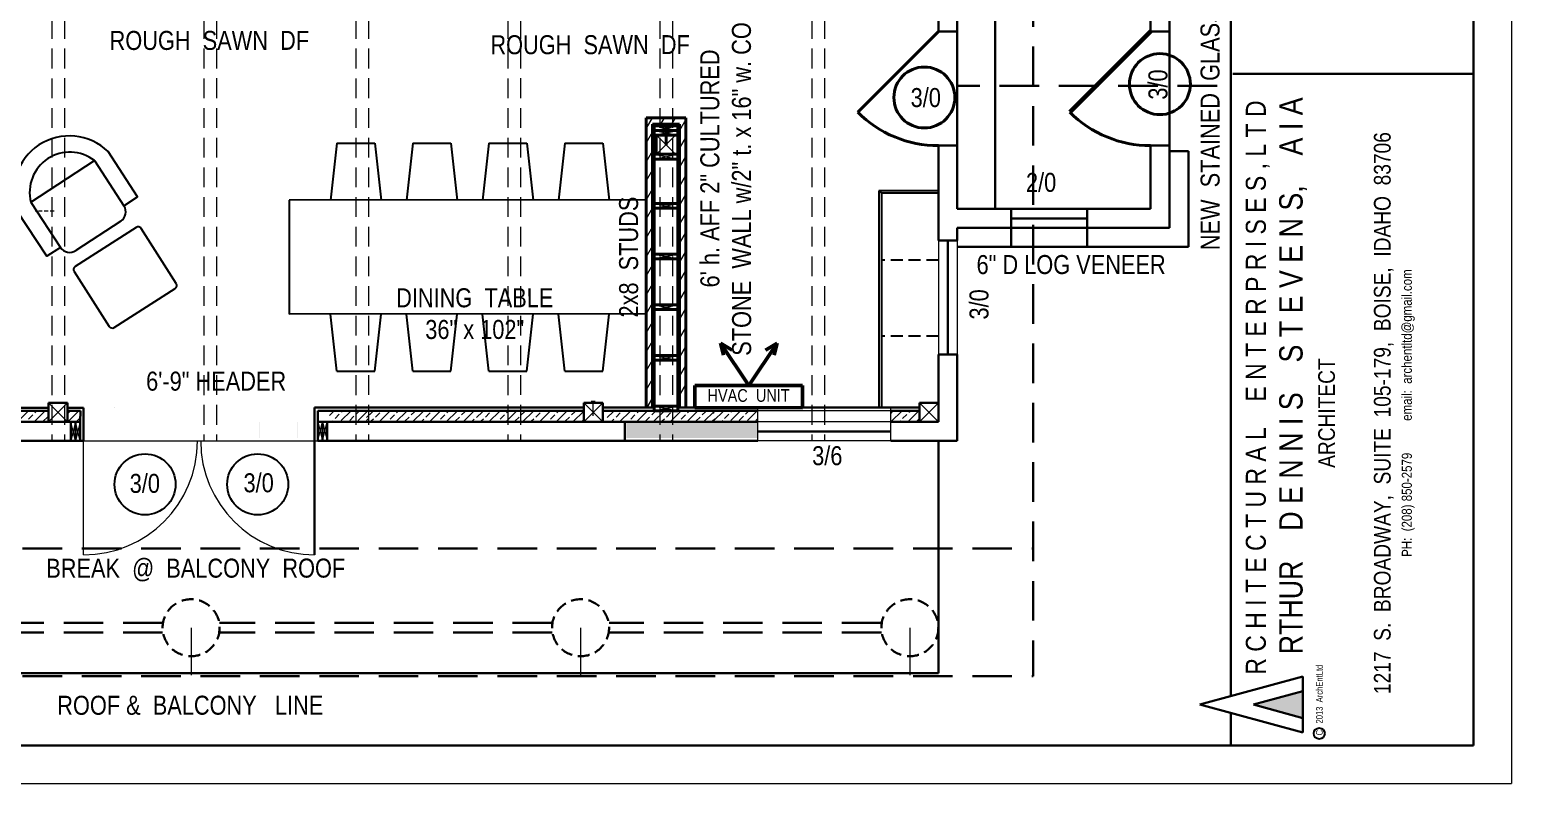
# Model space of a CAD drawing. Header units: inches. Extents: x 0 to 15350, y -6 to 2753.
# Drawn here: x 7470.6 to 7938.6, y 1245.8 to 1483.8 of the extents above; entities that cross this region are included whole.
import ezdxf

# ---------------------------------------------------------------- set-up
doc = ezdxf.new("R2010")
doc.units = ezdxf.units.IN
doc.header["$MEASUREMENT"] = 0
doc.linetypes.add('CENTER', pattern=[2, 1.25, -0.25, 0.25, -0.25])
doc.linetypes.add('HIDDEN', pattern=[0.375, 0.25, -0.125])
for name, color, linetype, lineweight in [('BUILT-INS', 36, 'Continuous', 25), ('CABINETS', 36, 'HIDDEN', 25), ('DOORS', 7, 'Continuous', 60), ('EXISTING CEILING BEAMS', 255, 'HIDDEN', 20), ('FURNITURE', 36, 'Continuous', 25), ('HVAC', 1, 'Continuous', 50), ('MASONRY', 1, 'Continuous', 30), ('NEW  ROUIGH SAWN  BEAMS', 3, 'HIDDEN', 40), ('NEW FRAMING', 6, 'Continuous', 30), ('NEW FRAMMING', 6, 'Continuous', 30), ('ROOF', 7, 'HIDDEN', 30), ('STAIRS', 7, 'Continuous', 20), ('WALL FRAMING', 9, 'CENTER', 30), ('WALLS', 7, 'Continuous', 30), ('WINDOWS', 5, 'Continuous', 30)]:
    doc.layers.add(name, color=color, linetype=linetype, lineweight=lineweight)
for name, color, linetype in [('TEXT', 7, 'Continuous'), ('TEXT80', 9, 'Continuous'), ('TITLE BLOCK', 7, 'Continuous'), ('TITLE_BLOCK', 250, 'Continuous')]:
    doc.layers.add(name, color=color, linetype=linetype)
doc.styles.add('ARCH ENT', font='technical.ttf', dxfattribs={"height": 2})
doc.styles.add('ARCHENT', font='technical.ttf', dxfattribs={"height": 6})

msp = doc.modelspace()

# ---------------------------------------------------------------- hatches: boundary and pattern name
at = {"layer": 'NEW FRAMING', "linetype": 'Continuous', "lineweight": 9, "ltscale": 25}
h = msp.add_hatch(dxfattribs=at)
h.set_pattern_fill('ANSI33', color=256, scale=15, angle=180, style=0)
h.set_pattern_definition([(225, (12418.8613, 2626.283), (2.6516504, -2.6516504), []), (225, (12416.2096, 2626.283), (2.6516504, -2.6516504), [1.875, -0.9375])])
h.paths.add_polyline_path([(7476.59, 1360.13), (7476.59, 1363.13), (7446.84, 1363.13), (7446.84, 1360.13)])
h = msp.add_hatch(dxfattribs=at)
h.set_pattern_fill('ANSI33', color=256, scale=15, style=0)
h.set_pattern_definition([(45, (2542.1997, 99.9666), (-2.6516504, 2.6516504), []), (45, (2544.8513, 99.9666), (-2.6516504, 2.6516504), [1.875, -0.9375])])
h.paths.add_polyline_path([(7482.59, 1363.12), (7482.59, 1360.12), (7486.59, 1360.12), (7486.6, 1363.12)])
h = msp.add_hatch(dxfattribs=at)
h.set_pattern_fill('ANSI33', color=256, scale=15, style=0)
h.set_pattern_definition([(45, (2628.357, 100.1473), (-2.6516504, 2.6516504), []), (45, (2631.0088, 100.1473), (-2.6516504, 2.6516504), [1.875, -0.9375])])
h.paths.add_polyline_path([(7565.34, 1363.3), (7565.34, 1360.3), (7577.59, 1360.3), (7577.59, 1363.3)])
h = msp.add_hatch(dxfattribs=at)
h.set_pattern_fill('ANSI33', color=256, scale=15, angle=180, style=0)
h.set_pattern_definition([(225, (12549.0213, 2626.2776), (2.6516504, -2.6516504), []), (225, (12546.3697, 2626.2776), (2.6516504, -2.6516504), [1.875, -0.9375])])
h.paths.add_polyline_path([(7611, 1360.12), (7611, 1363.12), (7577, 1363.12), (7577, 1360.12)])
h = msp.add_hatch(dxfattribs=at)
h.set_pattern_fill('ANSI33', color=256, scale=15, angle=180, style=0)
h.set_pattern_definition([(225, (12583.74, 2626.2776), (2.6516504, -2.6516504), []), (225, (12581.0882, 2626.2776), (2.6516504, -2.6516504), [1.875, -0.9375])])
h.paths.add_polyline_path([(7645.72, 1360.12), (7645.72, 1363.12), (7611.72, 1363.12), (7611.72, 1360.12)])
h = msp.add_hatch(dxfattribs=at)
h.set_pattern_fill('ANSI33', color=256, scale=15, angle=180, style=0)
h.set_pattern_definition([(225, (12624.9994, 2626.283), (2.6516504, -2.6516504), []), (225, (12622.3477, 2626.283), (2.6516504, -2.6516504), [1.875, -0.9375])])
h.paths.add_polyline_path([(7686.98, 1360.13), (7686.98, 1363.13), (7652.98, 1363.13), (7652.98, 1360.13)])
h = msp.add_hatch(dxfattribs=at)
h.set_pattern_fill('ANSI33', color=256, scale=15, style=0)
h.set_pattern_definition([(45, (2751.359, 100.157), (-2.6516504, 2.6516504), []), (45, (2754.0105, 100.157), (-2.6516504, 2.6516504), [1.875, -0.9375])])
h.paths.add_polyline_path([(7700.59, 1360.31), (7700.59, 1363.31), (7686.38, 1363.31), (7686.38, 1360.31)])
h = msp.add_hatch(dxfattribs=at)
h.set_pattern_fill('ANSI33', color=256, scale=15, style=0)
h.set_pattern_definition([(45, (2807.5928, 100.088), (-2.6516504, 2.6516504), []), (45, (2810.2444, 100.088), (-2.6516504, 2.6516504), [1.875, -0.9375])])
h.paths.add_polyline_path([(7751.59, 1360.24), (7751.59, 1363.24), (7742.61, 1363.24), (7742.61, 1360.24)])
at = {"layer": 'TITLE_BLOCK', "linetype": 'Continuous', "ltscale": 0.5}
msp.add_hatch(color=1, dxfattribs=at).paths.add_polyline_path([(7872.67, 1274.88), (7857.1, 1270.65), (7872.67, 1266.42)])
at = {"layer": 'WALLS', "linetype": 'Continuous', "lineweight": 20, "ltscale": 20}
h = msp.add_hatch(dxfattribs=at)
h.set_pattern_fill('ZIGZAG', color=6, scale=10, style=0)
h.set_pattern_definition([(360, (7385.4292, 589.9291), (1.25, 1.25), [1.25, -1.25]), (90, (7386.6792, 589.9291), (-1.25, 1.25), [1.25, -1.25])])
h.paths.add_polyline_path([(7659.09, 1359.83), (7659.09, 1354.83), (7679.12, 1354.82), (7679.12, 1359.83)])
h.paths.add_polyline_path([(7543.06, 1359.84), (7543.06, 1354.84), (7543.11, 1354.84), (7543.11, 1359.84)])
h = msp.add_hatch(dxfattribs=at)
h.set_pattern_fill('ZIGZAG', color=6, scale=10, style=0)
h.set_pattern_definition([(360, (7397.6514, 589.9556), (1.25, 1.25), [1.25, -1.25]), (90, (7398.9014, 589.9556), (-1.25, 1.25), [1.25, -1.25])])
h.paths.add_polyline_path([(7555.29, 1359.86), (7555.29, 1354.86), (7555.33, 1354.86), (7555.33, 1359.86)])
h.paths.add_polyline_path([(7675.44, 1359.86), (7675.44, 1354.85), (7691.34, 1354.85), (7691.34, 1359.86)])
h = msp.add_hatch(dxfattribs=at)
h.set_pattern_fill('ZIGZAG', color=6, scale=10, style=0)
h.set_pattern_definition([(360, (7417.6858, 589.9552), (1.25, 1.25), [1.25, -1.25]), (90, (7418.9358, 589.9552), (-1.25, 1.25), [1.25, -1.25])])
h.paths.add_polyline_path([(7575.32, 1359.86), (7575.32, 1354.86), (7575.37, 1354.86), (7575.37, 1359.86)])
h.paths.add_polyline_path([(7700.67, 1354.85), (7700.67, 1359.86), (7691.35, 1359.86), (7691.35, 1354.85)])

# ---------------------------------------------------------------- linework, layer by layer
at = {"layer": 'BUILT-INS', "ltscale": 15}
for p, q in [((7757.59, 1432.91), (7738.84, 1432.91)), ((7757.59, 1432.16), (7739.59, 1432.16))]:
    msp.add_line(p, q, dxfattribs=at)
at = {"layer": 'BUILT-INS', "ltscale": 25}
for p, q in [((7738.84, 1432.91), (7738.84, 1364.41)), ((7739.59, 1432.16), (7739.59, 1364.41))]:
    msp.add_line(p, q, dxfattribs=at)
at = {"layer": 'CABINETS', "ltscale": 25}
msp.add_line((7738.84, 1432.91), (7739.59, 1432.16), dxfattribs=at)
at = {"layer": 'CABINETS', "linetype": 'HIDDEN', "ltscale": 15}
for p, q in [((7757.59, 1411.03), (7739.59, 1411.03)), ((7757.59, 1387.03), (7739.59, 1387.03))]:
    msp.add_line(p, q, dxfattribs=at)
at = {"layer": 'DOORS', "color": 7, "linetype": 'Continuous', "lineweight": 40, "ltscale": 15}
msp.add_line((7757.59, 1483.16), (7732.14, 1457.7), dxfattribs=at)
at = {"layer": 'DOORS', "color": 6, "ltscale": 15}
msp.add_line((7824.59, 1483.16), (7799.14, 1457.7), dxfattribs=at)
at = {"layer": 'DOORS', "color": 6, "lineweight": 9, "ltscale": 15}
msp.add_line((7487.61, 1317.92), (7487.61, 1353.92), dxfattribs=at)
at = {"layer": 'DOORS', "color": 7, "linetype": 'Continuous', "lineweight": 40, "ltscale": 15}
msp.add_arc((7757.59, 1483.16), 36, 225, 270, dxfattribs=at)
at = {"layer": 'DOORS', "color": 6, "linetype": 'Continuous', "lineweight": 40, "ltscale": 15}
msp.add_arc((7824.59, 1483.16), 36, 225, 270, dxfattribs=at)
at = {"layer": 'DOORS', "color": 6, "linetype": 'Continuous', "lineweight": 9, "ltscale": 25}
for centre, start, end in [((7487.61, 1353.92), 270, 0), ((7560.61, 1353.92), 180.0001, 270)]:
    msp.add_arc(centre, 36, start, end, dxfattribs=at)
at = {"layer": 'EXISTING CEILING BEAMS', "linetype": 'HIDDEN', "ltscale": 25}
for p, q in [((7477.59, 1505.9), (7477.59, 1353.91)), ((7481.59, 1505.91), (7481.59, 1353.91)), ((7525.59, 1505.9), (7525.59, 1353.91)), ((7529.59, 1505.91), (7529.59, 1353.91)), ((7573.59, 1505.9), (7573.59, 1353.91)), ((7577.59, 1505.91), (7577.59, 1353.91)), ((7621.59, 1505.9), (7621.59, 1353.91)), ((7625.59, 1505.91), (7625.59, 1353.91)), ((7669.59, 1505.9), (7669.59, 1353.91)), ((7673.59, 1505.91), (7673.59, 1353.91)), ((7717.59, 1505.9), (7717.59, 1353.91)), ((7721.59, 1505.91), (7721.59, 1353.91))]:
    msp.add_line(p, q, dxfattribs=at)
at = {"layer": 'EXISTING CEILING BEAMS', "color": 6, "linetype": 'Continuous', "lineweight": 9, "ltscale": 25}
for p, q in [((7485.09, 1359.92), (7483.59, 1353.92)), ((7485.09, 1353.92), (7483.59, 1359.92)), ((7486.59, 1359.92), (7485.09, 1353.92)), ((7486.59, 1353.92), (7485.09, 1359.92)), ((7561.59, 1359.91), (7563.09, 1353.91)), ((7561.59, 1353.91), (7563.09, 1359.91)), ((7563.09, 1359.91), (7564.59, 1353.91)), ((7563.09, 1353.91), (7564.59, 1359.91))]:
    msp.add_line(p, q, dxfattribs=at)
at = {"layer": 'FURNITURE', "ltscale": 25}
for p, q in [((7567.59, 1447.91), (7565.59, 1429.91)), ((7567.59, 1447.91), (7579.59, 1447.91)), ((7579.59, 1447.91), (7581.59, 1429.91)), ((7591.59, 1447.91), (7589.59, 1429.91)), ((7591.59, 1447.91), (7603.59, 1447.91)), ((7603.59, 1447.91), (7605.59, 1429.91)), ((7615.59, 1447.91), (7613.59, 1429.91)), ((7615.59, 1447.91), (7627.59, 1447.91)), ((7627.59, 1447.91), (7629.59, 1429.91)), ((7639.59, 1447.91), (7637.59, 1429.91)), ((7639.59, 1447.91), (7651.59, 1447.91)), ((7651.59, 1447.91), (7653.59, 1429.91)), ((7665.34, 1430.02), (7552.59, 1429.91)), ((7552.59, 1429.91), (7552.59, 1393.91)), ((7665.34, 1394.02), (7552.59, 1393.91)), ((7567.59, 1375.91), (7565.59, 1393.91)), ((7579.59, 1375.91), (7581.59, 1393.91)), ((7591.59, 1375.91), (7589.59, 1393.91)), ((7603.59, 1375.91), (7605.59, 1393.91)), ((7615.59, 1375.91), (7613.59, 1393.91)), ((7627.59, 1375.91), (7629.59, 1393.91)), ((7639.59, 1375.91), (7637.59, 1393.91)), ((7651.59, 1375.91), (7653.59, 1393.91)), ((7567.59, 1375.91), (7579.59, 1375.91)), ((7591.59, 1375.91), (7603.59, 1375.91)), ((7615.59, 1375.91), (7627.59, 1375.91)), ((7639.59, 1375.91), (7651.59, 1375.91))]:
    msp.add_line(p, q, dxfattribs=at)
at = {"layer": 'FURNITURE', "linetype": 'Continuous', "ltscale": 0.75}
for p, q in [((7470.98, 1429.3), (7491.08, 1442.44)), ((7499.39, 1423.28), (7485.2, 1414)), ((7504.23, 1421.31), (7484.97, 1408.97)), ((7516.9, 1403.64), (7505.79, 1420.97)), ((7484.63, 1407.39), (7495.74, 1390.06)), ((7497.32, 1389.71), (7516.57, 1402.06))]:
    msp.add_line(p, q, dxfattribs=at)
for points in [[(7491.07, 1442.44), (7491.07, 1442.44), (7500.39, 1428.16), (7504.7, 1430.98), (7495.37, 1445.25)], [(7470.98, 1429.3), (7470.98, 1429.3), (7480.31, 1415.03), (7476, 1412.21), (7466.67, 1426.48)]]:
    msp.add_lwpolyline(points, dxfattribs=at)
for centre, radius, start, end in [((7483.14, 1432.64), 17.58, 45.8476, 200.4868), ((7483.28, 1432.42), 12.69, 52.0918, 194.2425), ((7497.44, 1426.23), 3.53, 303.1672, 33.1672), ((7504.84, 1420.35), 1.14, 32.6688, 122.6688), ((7483.26, 1416.96), 3.53, 213.1672, 303.1672), ((7485.59, 1408), 1.14, 122.6688, 212.6688), ((7515.95, 1403.02), 1.14, 302.6688, 32.6688), ((7496.7, 1390.68), 1.14, 212.6688, 302.6688)]:
    msp.add_arc(centre, radius, start, end, dxfattribs=at)
at = {"layer": 'HVAC', "ltscale": 25}
for p, q in [((7697.72, 1371.41), (7688.78, 1384.77)), ((7689.7, 1381.02), (7688.78, 1384.77)), ((7688.78, 1384.77), (7692.47, 1382.61)), ((7697.72, 1371.41), (7706.66, 1384.77)), ((7706.66, 1384.77), (7702.97, 1382.61)), ((7705.74, 1381.02), (7706.66, 1384.77)), ((7680.72, 1371.42), (7714.72, 1371.4)), ((7680.72, 1364.42), (7714.72, 1364.4))]:
    msp.add_line(p, q, dxfattribs=at)
at = {"layer": 'HVAC', "ltscale": 15}
for p, q in [((7680.72, 1364.42), (7680.72, 1371.42)), ((7714.72, 1364.4), (7714.72, 1371.4))]:
    msp.add_line(p, q, dxfattribs=at)
at = {"layer": 'MASONRY', "lineweight": 40, "ltscale": 15}
for p, q in [((7665.34, 1455.91), (7665.34, 1364.41)), ((7677.84, 1455.91), (7677.84, 1364.41))]:
    msp.add_line(p, q, dxfattribs=at)
at = {"layer": 'MASONRY', "linetype": 'Continuous', "lineweight": 40, "ltscale": 25}
msp.add_line((7665.34, 1455.91), (7677.84, 1455.91), dxfattribs=at)
at = {"layer": 'MASONRY', "linetype": 'Continuous', "lineweight": 9, "ltscale": 20}
for p, q in [((7667.22, 1455.91), (7665.34, 1452.65)), ((7670.97, 1455.91), (7669.82, 1453.91)), ((7674.44, 1455.91), (7673.28, 1453.91)), ((7667.34, 1451.48), (7665.34, 1448.02)), ((7677.84, 1455.37), (7675.84, 1451.91)), ((7677.84, 1449.87), (7675.84, 1446.41)), ((7667.34, 1445.48), (7665.34, 1442.02)), ((7677.84, 1443.87), (7675.84, 1440.41)), ((7667.34, 1439.48), (7665.34, 1436.02)), ((7677.84, 1437.87), (7675.84, 1434.41)), ((7667.34, 1433.48), (7665.34, 1430.02)), ((7667.34, 1427.48), (7665.34, 1424.02)), ((7677.84, 1431.87), (7675.84, 1428.41)), ((7677.84, 1425.87), (7675.84, 1422.41)), ((7667.34, 1421.48), (7665.34, 1418.02)), ((7677.84, 1419.87), (7675.84, 1416.41)), ((7667.34, 1415.48), (7665.34, 1412.02)), ((7677.84, 1413.87), (7675.84, 1410.41)), ((7667.34, 1409.48), (7665.34, 1406.02)), ((7677.84, 1407.87), (7675.84, 1404.41)), ((7667.34, 1403.48), (7665.34, 1400.02)), ((7677.84, 1401.87), (7675.84, 1398.41)), ((7667.34, 1397.48), (7665.34, 1394.02)), ((7677.84, 1395.87), (7675.84, 1392.41)), ((7667.34, 1391.48), (7665.34, 1388.02)), ((7667.34, 1385.48), (7665.34, 1382.02)), ((7677.84, 1389.87), (7675.84, 1386.41)), ((7677.84, 1383.87), (7675.84, 1380.41)), ((7667.34, 1379.48), (7665.34, 1376.02)), ((7677.84, 1377.87), (7675.84, 1374.41)), ((7667.34, 1373.48), (7665.34, 1370.02)), ((7677.84, 1371.87), (7675.84, 1368.41)), ((7667.34, 1367.48), (7665.57, 1364.41))]:
    msp.add_line(p, q, dxfattribs=at)
at = {"layer": 'NEW  ROUIGH SAWN  BEAMS', "color": 3, "ltscale": 15}
msp.add_line((7671.59, 1447.44), (7671.59, 1453.44), dxfattribs=at)
at = {"layer": 'NEW  ROUIGH SAWN  BEAMS', "color": 6, "ltscale": 10}
msp.add_line((7671.6, 1453.42), (7671.6, 1447.42), dxfattribs=at)
at = {"layer": 'NEW  ROUIGH SAWN  BEAMS', "color": 6, "linetype": 'Continuous', "ltscale": 10}
msp.add_line((7671.6, 1453.42), (7671.6, 1447.42), dxfattribs=at)
at = {"layer": 'NEW FRAMING', "color": 7, "linetype": 'Continuous', "lineweight": 40, "ltscale": 25}
msp.add_line((7667.34, 1453.91), (7675.84, 1453.91), dxfattribs=at)
at = {"layer": 'NEW FRAMING', "color": 7, "lineweight": 40, "ltscale": 15}
for p, q in [((7667.34, 1453.91), (7667.34, 1364.41)), ((7675.84, 1453.91), (7675.84, 1364.41))]:
    msp.add_line(p, q, dxfattribs=at)
at = {"layer": 'NEW FRAMING', "color": 6, "lineweight": 40, "ltscale": 15}
for p, q in [((7667.84, 1453.41), (7667.84, 1363.41)), ((7675.34, 1453.41), (7675.34, 1363.41))]:
    msp.add_line(p, q, dxfattribs=at)
at = {"layer": 'NEW FRAMING', "color": 6, "linetype": 'Continuous', "lineweight": 40, "ltscale": 25}
for p, q in [((7667.84, 1453.41), (7675.34, 1453.41)), ((7667.84, 1451.91), (7675.34, 1451.91)), ((7667.84, 1450.41), (7675.34, 1450.41)), ((7667.84, 1444.42), (7675.34, 1444.42)), ((7667.84, 1442.92), (7675.34, 1442.92)), ((7667.84, 1428.91), (7675.34, 1428.91)), ((7667.84, 1427.41), (7675.34, 1427.41)), ((7667.83, 1412.91), (7675.33, 1412.91)), ((7667.83, 1411.41), (7675.33, 1411.41)), ((7667.83, 1395.41), (7675.33, 1395.41)), ((7667.84, 1396.91), (7675.34, 1396.91)), ((7667.84, 1380.91), (7675.34, 1380.91)), ((7667.84, 1379.41), (7675.34, 1379.41)), ((7667.84, 1364.91), (7675.34, 1364.91)), ((7667.84, 1363.41), (7675.34, 1363.41)), ((7667.85, 1363.41), (7675.34, 1363.41))]:
    msp.add_line(p, q, dxfattribs=at)
at = {"layer": 'NEW FRAMING', "ltscale": 15}
for p, q in [((7836.59, 1445.41), (7830.59, 1445.41)), ((7836.59, 1445.41), (7836.59, 1415.16)), ((7780.59, 1421.16), (7780.59, 1415.16)), ((7804.59, 1421.16), (7804.59, 1415.16)), ((7476.59, 1363.41), (7412.59, 1363.41)), ((7486.6, 1363.41), (7482.59, 1363.41)), ((7497.35, 1364.32), (7497.35, 1364.32)), ((7645.59, 1363.41), (7561.59, 1363.4)), ((7700.59, 1363.41), (7651.59, 1363.41)), ((7751.59, 1363.41), (7742.59, 1363.41)), ((7560.61, 1353.92), (7560.61, 1317.92))]:
    msp.add_line(p, q, dxfattribs=at)
at = {"layer": 'NEW FRAMING', "ltscale": 50}
msp.add_line((7836.59, 1415.16), (7763.59, 1415.16), dxfattribs=at)
at = {"layer": 'NEW FRAMING', "ltscale": 25}
msp.add_line((7486.59, 1359.91), (7486.6, 1363.41), dxfattribs=at)
at = {"layer": 'NEW FRAMING', "color": 6, "ltscale": 15}
for p, q in [((7561.59, 1363.41), (7561.59, 1359.91)), ((7483.59, 1359.92), (7483.59, 1353.92)), ((7485.09, 1359.92), (7485.09, 1353.92)), ((7486.59, 1359.92), (7486.59, 1353.92)), ((7561.59, 1359.91), (7561.59, 1353.91)), ((7563.09, 1359.91), (7563.09, 1353.91)), ((7564.59, 1359.91), (7564.59, 1353.91))]:
    msp.add_line(p, q, dxfattribs=at)
at = {"layer": 'NEW FRAMING', "lineweight": 20, "ltscale": 15}
msp.add_line((7742.59, 1363.41), (7700.59, 1363.41), dxfattribs=at)
at = {"layer": 'NEW FRAMMING', "color": 28, "ltscale": 15}
for p, q in [((7476.59, 1364.4), (7412.59, 1364.41)), ((7487.6, 1364.4), (7482.59, 1364.4)), ((7487.6, 1364.4), (7487.59, 1353.91)), ((7645.59, 1364.41), (7560.6, 1364.5)), ((7667.84, 1364.41), (7651.59, 1364.41)), ((7751.59, 1364.41), (7675.34, 1364.41)), ((7560.59, 1353.92), (7560.59, 1359.92))]:
    msp.add_line(p, q, dxfattribs=at)
at = {"layer": 'NEW FRAMMING', "color": 28, "ltscale": 25}
msp.add_line((7560.59, 1359.92), (7560.6, 1364.5), dxfattribs=at)
at = {"layer": 'ROOF', "linetype": 'HIDDEN', "ltscale": 50}
for p, q in [((7787.59, 1740.91), (7787.59, 1279.61)), ((7224.59, 1319.91), (7787.59, 1319.91)), ((7512.59, 1296.41), (7412.59, 1296.41)), ((7635.59, 1296.41), (7530.59, 1296.41)), ((7739.59, 1296.41), (7653.59, 1296.41)), ((7512.59, 1293.41), (7412.59, 1293.41)), ((7635.59, 1293.41), (7530.59, 1293.41)), ((7739.59, 1293.41), (7653.59, 1293.41))]:
    msp.add_line(p, q, dxfattribs=at)
at = {"layer": 'ROOF', "color": 9, "ltscale": 50}
msp.add_line((7845.67, 1466), (7763.74, 1466), dxfattribs=at)
at = {"layer": 'ROOF', "linetype": 'Continuous', "ltscale": 50}
for p in [(7757.59, 1353.53), (7220.04, 1280.61)]:
    msp.add_line(p, (7757.59, 1280.61), dxfattribs=at)
at = {"layer": 'ROOF', "color": 7, "linetype": 'HIDDEN', "ltscale": 50}
msp.add_line((7224.59, 1279.61), (7787.59, 1279.61), dxfattribs=at)
at = {"layer": 'ROOF', "ltscale": 15}
for centre in [(7521.59, 1294.91), (7644.59, 1294.91), (7748.59, 1294.91)]:
    msp.add_circle(centre, 9, dxfattribs=at)
at = {"layer": 'STAIRS', "color": 7, "linetype": 'HIDDEN', "lineweight": 9, "ltscale": 5}
msp.add_line((7478.34, 1426.43), (7472.34, 1426.43), dxfattribs=at)
at = {"layer": 'TEXT', "color": 6, "linetype": 'Continuous', "lineweight": 40, "ltscale": 15}
msp.add_circle((7827.56, 1466.57), 9.63, dxfattribs=at)
at = {"layer": 'TEXT', "color": 7, "linetype": 'Continuous', "lineweight": 40, "ltscale": 15}
msp.add_circle((7753.18, 1462.35), 9.63, dxfattribs=at)
at = {"layer": 'TEXT', "color": 6, "linetype": 'Continuous', "ltscale": 15}
for centre in [(7507.05, 1340.18), (7542.63, 1340.18)]:
    msp.add_circle(centre, 9.63, dxfattribs=at)
at = {"layer": 'TITLE BLOCK', "color": 7, "linetype": 'Continuous', "lineweight": 0, "ltscale": 0.5}
for p in [(7938.58, 1773.76), (7122.59, 1245.77)]:
    msp.add_line(p, (7938.58, 1245.77), dxfattribs=at)
at = {"layer": 'TITLE BLOCK', "color": 7, "linetype": 'Continuous', "lineweight": 30, "ltscale": 0.5}
for p, q in [((7850.01, 1273.32), (7850.01, 1761.76)), ((7926.58, 1257.77), (7926.58, 1761.76)), ((7850.61, 1469.84), (7926.58, 1469.84)), ((7872.67, 1279.47), (7840.19, 1270.65)), ((7872.67, 1279.47), (7872.67, 1261.83)), ((7872.67, 1279.44), (7872.67, 1261.8)), ((7872.67, 1274.85), (7857.1, 1270.62)), ((7872.67, 1274.85), (7857.1, 1270.62)), ((7872.67, 1266.39), (7857.1, 1270.62)), ((7872.67, 1266.39), (7857.1, 1270.62)), ((7850.01, 1257.77), (7850.01, 1267.99)), ((7146.59, 1257.77), (7926.58, 1257.77))]:
    msp.add_line(p, q, dxfattribs=at)
at = {"layer": 'TITLE BLOCK', "color": 7, "linetype": 'Continuous', "lineweight": 30, "ltscale": 0.0625}
msp.add_line((7840.19, 1270.65), (7872.67, 1261.83), dxfattribs=at)
at = {"layer": 'TITLE BLOCK', "color": 7, "linetype": 'Continuous'}
msp.add_circle((7877.89, 1261.52), 1.75, dxfattribs=at)
at = {"layer": 'WALL FRAMING', "color": 6, "linetype": 'Continuous', "lineweight": 9, "ltscale": 20}
for p, q in [((7667.84, 1451.91), (7675.34, 1453.41)), ((7667.84, 1453.41), (7675.34, 1451.91)), ((7667.84, 1450.41), (7675.34, 1451.91)), ((7667.84, 1451.91), (7675.34, 1450.41)), ((7667.84, 1442.92), (7675.34, 1444.42)), ((7667.84, 1444.42), (7675.34, 1442.92)), ((7667.84, 1427.41), (7675.34, 1428.91)), ((7667.84, 1428.91), (7675.34, 1427.41)), ((7667.83, 1411.41), (7675.33, 1412.91)), ((7667.83, 1412.91), (7675.33, 1411.41)), ((7667.84, 1395.41), (7675.34, 1396.91)), ((7667.84, 1396.91), (7675.34, 1395.41)), ((7667.84, 1379.41), (7675.34, 1380.91)), ((7667.84, 1380.91), (7675.34, 1379.41)), ((7667.84, 1363.41), (7675.34, 1364.91)), ((7667.84, 1364.91), (7675.34, 1363.41))]:
    msp.add_line(p, q, dxfattribs=at)
at = {"layer": 'WALL FRAMING', "color": 6, "ltscale": 15}
for p, q in [((7674.61, 1450.42), (7668.61, 1450.42)), ((7674.61, 1444.42), (7668.61, 1444.42))]:
    msp.add_line(p, q, dxfattribs=at)
at = {"layer": 'WALL FRAMING', "color": 6, "linetype": 'Continuous', "lineweight": 9, "ltscale": 15}
for p, q in [((7668.61, 1450.42), (7674.61, 1444.42)), ((7668.61, 1444.42), (7674.61, 1450.42))]:
    msp.add_line(p, q, dxfattribs=at)
at = {"layer": 'WALL FRAMING', "color": 6, "linetype": 'Continuous', "ltscale": 15}
msp.add_line((7668.61, 1444.42), (7668.61, 1450.42), dxfattribs=at)
at = {"layer": 'WALL FRAMING', "color": 9, "linetype": 'Continuous', "lineweight": 9, "ltscale": 150}
for p, q in [((7647.98, 1366.49), (7648.57, 1366.49)), ((7648.57, 1361.8), (7648.57, 1366.49)), ((7648.57, 1366.49), (7649.16, 1366.49))]:
    msp.add_line(p, q, dxfattribs=at)
at = {"layer": 'WALL FRAMING', "color": 9, "ltscale": 15}
msp.add_line((7757.59, 1365.91), (7751.59, 1365.91), dxfattribs=at)
at = {"layer": 'WALL FRAMING', "color": 7, "ltscale": 15}
for p, q in [((7482.59, 1359.91), (7476.59, 1359.91)), ((7651.59, 1359.91), (7645.59, 1359.91))]:
    msp.add_line(p, q, dxfattribs=at)
at = {"layer": 'WALL FRAMING', "color": 6, "linetype": 'Continuous', "lineweight": 30, "ltscale": 25}
for p, q in [((7483.59, 1359.92), (7486.59, 1359.92)), ((7564.59, 1359.91), (7561.59, 1359.91)), ((7564.59, 1359.91), (7564.59, 1359.9)), ((7483.59, 1353.92), (7487.61, 1353.92)), ((7564.59, 1353.91), (7561.59, 1353.91))]:
    msp.add_line(p, q, dxfattribs=at)
at = {"layer": 'WALL FRAMING', "color": 9, "lineweight": 9, "ltscale": 15}
for p, q in [((7521.59, 1294.91), (7521.59, 1279.91)), ((7644.59, 1294.91), (7644.59, 1279.91)), ((7748.59, 1294.91), (7748.59, 1279.91))]:
    msp.add_line(p, q, dxfattribs=at)
at = {"layer": 'WALLS', "ltscale": 15}
for p, q in [((7830.59, 1510.66), (7830.59, 1483.16)), ((7757.59, 1505.91), (7757.59, 1483.16)), ((7763.59, 1504.66), (7763.59, 1483.16)), ((7775.59, 1504.66), (7775.59, 1427.16)), ((7824.59, 1504.66), (7824.59, 1483.16)), ((7763.59, 1483.16), (7757.59, 1483.16)), ((7763.59, 1483.16), (7763.59, 1447.16)), ((7830.59, 1483.16), (7830.59, 1447.16)), ((7757.59, 1447.16), (7757.59, 1417.16)), ((7763.59, 1447.16), (7757.59, 1447.16)), ((7763.59, 1447.16), (7763.59, 1427.16)), ((7824.59, 1447.16), (7824.59, 1427.16)), ((7830.59, 1447.16), (7824.59, 1447.16)), ((7830.59, 1447.16), (7830.59, 1421.16)), ((7780.59, 1427.16), (7763.59, 1427.16)), ((7804.59, 1427.16), (7780.59, 1427.16)), ((7780.59, 1427.16), (7780.59, 1421.16)), ((7824.59, 1427.16), (7804.59, 1427.16)), ((7804.59, 1427.16), (7804.59, 1421.16)), ((7763.59, 1421.16), (7763.59, 1417.16)), ((7780.59, 1421.16), (7763.59, 1421.16)), ((7830.59, 1421.16), (7763.59, 1421.16)), ((7804.59, 1421.16), (7780.59, 1421.16)), ((7830.59, 1421.16), (7804.59, 1421.16)), ((7757.59, 1417.16), (7763.59, 1417.16)), ((7757.59, 1381.16), (7757.59, 1359.91)), ((7763.59, 1381.16), (7763.59, 1353.91)), ((7476.59, 1359.91), (7476.59, 1365.91)), ((7482.59, 1365.91), (7476.59, 1365.91)), ((7482.59, 1359.91), (7482.59, 1365.91)), ((7651.59, 1365.91), (7645.59, 1365.91)), ((7645.59, 1365.91), (7645.59, 1359.91)), ((7651.59, 1365.91), (7651.59, 1359.91)), ((7751.59, 1365.91), (7751.59, 1359.91)), ((7757.59, 1365.91), (7757.59, 1359.91)), ((7483.59, 1359.92), (7406.59, 1359.91)), ((7700.59, 1359.91), (7564.59, 1359.9)), ((7658.59, 1353.91), (7658.59, 1359.91)), ((7757.59, 1359.91), (7742.59, 1359.91)), ((7483.59, 1353.92), (7408.09, 1353.91)), ((7700.59, 1353.91), (7564.59, 1353.91)), ((7700.59, 1353.91), (7658.59, 1353.91)), ((7763.59, 1353.91), (7742.59, 1353.91))]:
    msp.add_line(p, q, dxfattribs=at)
at = {"layer": 'WALLS', "color": 6, "ltscale": 15}
msp.add_line((7830.59, 1483.16), (7824.59, 1483.16), dxfattribs=at)
at = {"layer": 'WALLS', "ltscale": 25}
msp.add_line((7830.59, 1445.41), (7830.59, 1421.16), dxfattribs=at)
at = {"layer": 'WALLS', "lineweight": 20, "ltscale": 15}
for p, q in [((7757.59, 1417.16), (7757.59, 1381.16)), ((7763.59, 1417.16), (7763.59, 1381.16)), ((7700.59, 1353.91), (7700.59, 1364.41)), ((7742.59, 1353.91), (7742.59, 1364.41)), ((7742.59, 1359.91), (7700.59, 1359.91)), ((7742.59, 1353.91), (7700.59, 1353.91))]:
    msp.add_line(p, q, dxfattribs=at)
at = {"layer": 'WALLS', "color": 9, "ltscale": 15}
msp.add_line((7757.59, 1381.16), (7763.59, 1381.16), dxfattribs=at)
at = {"layer": 'WALLS', "color": 7, "linetype": 'Continuous', "lineweight": 9, "ltscale": 15}
for p, q in [((7476.59, 1365.91), (7482.59, 1359.91)), ((7476.59, 1359.91), (7482.59, 1365.91)), ((7645.59, 1359.91), (7651.59, 1365.91)), ((7651.59, 1359.91), (7645.59, 1365.91)), ((7751.59, 1359.91), (7757.59, 1365.91)), ((7757.59, 1359.91), (7751.59, 1365.91))]:
    msp.add_line(p, q, dxfattribs=at)
at = {"layer": 'WALLS', "color": 7, "ltscale": 15}
msp.add_line((7757.59, 1359.91), (7751.59, 1359.91), dxfattribs=at)
at = {"layer": 'WALLS', "color": 6, "lineweight": 20, "ltscale": 15}
msp.add_line((7487.59, 1353.91), (7561.59, 1353.9), dxfattribs=at)
at = {"layer": 'WINDOWS', "color": 5, "ltscale": 15}
for p, q in [((7780.59, 1424.16), (7804.59, 1424.16)), ((7700.59, 1356.91), (7742.59, 1356.91))]:
    msp.add_line(p, q, dxfattribs=at)
at = {"layer": 'WINDOWS', "ltscale": 15}
msp.add_line((7760.59, 1381.16), (7760.59, 1417.16), dxfattribs=at)

# ---------------------------------------------------------------- texts
at = {"layer": 'FURNITURE', "insert": (7611.17, 1394.06), "char_height": 6, "width": 360.0625, "attachment_point": 5, "rotation": 0.0328, "style": 'ARCHENT'}
msp.add_mtext('{\\C7;DINING  TABLE\\P36" x 102"}', dxfattribs=at)
at = {"layer": 'HVAC', "insert": (7697.66, 1368.23), "char_height": 4, "width": 360.0625, "attachment_point": 5, "rotation": 0.0328, "style": 'ARCHENT'}
msp.add_mtext('HVAC  UNIT', dxfattribs=at)
at = {"layer": 'TEXT80', "color": 9, "char_height": 6, "width": 360.0625, "attachment_point": 5, "style": 'ARCHENT'}
for s, insert, rotation in [('{\\C6;NEW  STAINED  GLASS  DOOR}', (7843.45, 1464.54), 90.0328), ('{\\C6;3/0}', (7826.99, 1466.44), 90.0328), ('{\\C7;2/0}', (7790.05, 1435.5), 0.0328), ('{\\C6;2x8  STUDS}', (7659.8, 1411.96), 90.0328), ('{\\C6;6" D LOG VENEER}', (7799.53, 1409.56), 0.0328)]:
    msp.add_mtext(s, dxfattribs=dict(at, insert=insert, rotation=rotation))
at = {"layer": 'TEXT80', "color": 3, "char_height": 6, "width": 360.0625, "attachment_point": 5, "rotation": 0.0328, "style": 'ARCHENT'}
for insert in [(7527.34, 1480.34), (7647.61, 1478.99)]:
    msp.add_mtext('ROUGH  SAWN  DF', dxfattribs=dict(at, insert=insert))
at = {"layer": 'TEXT80', "color": 7, "linetype": 'Continuous', "lineweight": 40, "insert": (7753.62, 1462.29), "char_height": 6, "width": 360.0625, "attachment_point": 5, "rotation": 0.0328, "style": 'ARCHENT'}
msp.add_mtext('{\\C7;3/0}', dxfattribs=at)
at = {"layer": 'TEXT80', "color": 6, "char_height": 6, "width": 360.0625, "attachment_point": 5, "rotation": 0.0328, "style": 'ARCHENT'}
for s, insert in [('{\\C3;\\P}6\'-9" HEADER', (7529.49, 1377.74)), ('3/0', (7506.97, 1340.45)), ('3/0', (7542.92, 1340.64))]:
    msp.add_mtext(s, dxfattribs=dict(at, insert=insert))
at = {"layer": 'TEXT80', "color": 9, "linetype": 'Continuous', "insert": (7722.52, 1349.2), "char_height": 6, "width": 360.0625, "attachment_point": 5, "rotation": 0.0328, "style": 'ARCHENT'}
msp.add_mtext('{\\C7;3/6}', dxfattribs=at)
at = {"layer": 'TEXT80', "char_height": 6, "width": 360.0625, "attachment_point": 5, "rotation": 0.0328, "style": 'ARCHENT'}
for s, insert in [('{\\C7;BREAK  @  BALCONY  ROOF}', (7523.05, 1313.12)), ('{\\C7; ROOF &  BALCONY   LINE}', (7520.36, 1270.4))]:
    msp.add_mtext(s, dxfattribs=dict(at, insert=insert))
at = {"layer": 'TITLE BLOCK', "color": 7, "linetype": 'Continuous', "lineweight": 30, "ltscale": 0.5, "insert": (7854.7, 1362.69), "char_height": 6.3306, "attachment_point": 2, "rotation": 90, "style": 'ARCH ENT'}
msp.add_mtext('        R C H I T E C T U R A L    E N T E R P R I S E S , L T D\\P{\\H1.167x;          RTHUR    D E N N I S    S T E V E N S,    A I A\\P\\H0.7145x;ARCHITECT\\P\\P1217  S.  BROADWAY,  SUITE  105-179,  BOISE,  IDAHO  83706\\P\\H0.5999x;PH:  (208) 850-2579          email:  archentltd@gmail.com}', dxfattribs=at)
at = {"layer": 'TITLE BLOCK', "color": 7, "linetype": 'HIDDEN', "insert": (7876.89, 1260.92), "char_height": 2.0983, "width": 29.5, "attachment_point": 1, "rotation": 90, "style": 'ARCHENT'}
msp.add_mtext('C   2013  ArchEntLtd', dxfattribs=at)
at = {"layer": 'WALLS', "color": 1, "insert": (7690.46, 1439.95), "char_height": 6, "width": 360.0625, "attachment_point": 5, "rotation": 90.0328, "style": 'ARCHENT'}
msp.add_mtext('6\' h. AFF 2" CULTURED\\P  STONE  WALL w/2" t. x 16" w. COPING{\\C6; }', dxfattribs=at)
at = {"layer": 'WALLS', "color": 9, "insert": (7770.48, 1397.01), "char_height": 6, "width": 360.0625, "attachment_point": 5, "rotation": 90.0328, "style": 'ARCHENT'}
msp.add_mtext('{\\C7;3/0}', dxfattribs=at)

doc.saveas('drawing.dxf')
